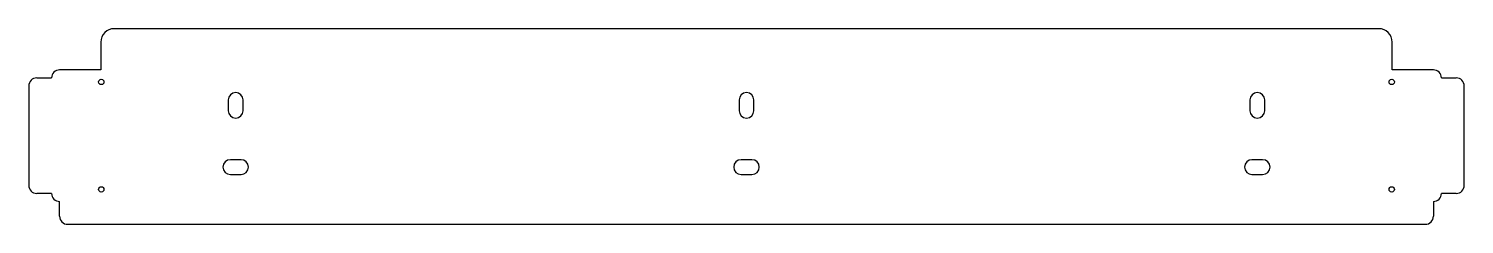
# Model space of a CAD drawing. Header units: millimetres. Extents: x 0 to 534, y 0 to 73.
import ezdxf

# ---------------------------------------------------------------- set-up
doc = ezdxf.new("R2010")
doc.units = ezdxf.units.MM

msp = doc.modelspace()

# ---------------------------------------------------------------- linework, layer by layer
at = {"color": 7, "linetype": 'Continuous', "lineweight": 25}
for p, q in [((502.2, 72.84), (31.8, 72.84)), ((26.8, 67.84), (26.8, 57.5)), ((507.2, 57.5), (507.2, 67.84)), ((3, 54.5), (8.5, 54.5)), ((26.8, 57.5), (11.5, 57.5)), ((522.5, 57.5), (507.2, 57.5)), ((525.5, 54.5), (531, 54.5)), ((0, 51.5), (0, 14.5)), ((534, 14.5), (534, 51.5)), ((74.25, 46.3), (74.25, 42.3)), ((79.75, 42.3), (79.75, 46.3)), ((264.25, 46.3), (264.25, 42.3)), ((269.75, 42.3), (269.75, 46.3)), ((454.25, 46.3), (454.25, 42.3)), ((459.75, 42.3), (459.75, 46.3)), ((79, 24.05), (75, 24.05)), ((269, 24.05), (265, 24.05)), ((459, 24.05), (455, 24.05)), ((75, 18.55), (79, 18.55)), ((265, 18.55), (269, 18.55)), ((455, 18.55), (459, 18.55)), ((8.5, 11.5), (3, 11.5)), ((531, 11.5), (525.5, 11.5)), ((11.5, 3), (11.5, 8.5)), ((522.5, 8.5), (522.5, 3)), ((14.5, 0), (519.5, 0))]:
    msp.add_line(p, q, dxfattribs=at)
for centre in [(27, 53), (507, 53), (27, 13), (507, 13)]:
    msp.add_circle(centre, 1, dxfattribs=at)
for centre, radius, start, end in [((31.8, 67.84), 5, 90, 180), ((502.2, 67.84), 5, 0, 90), ((3, 51.5), 3, 90, 180), ((11.5, 54.5), 3, 90, 180), ((522.5, 54.5), 3, 0, 90), ((531, 51.5), 3, 0, 90), ((77, 46.3), 2.75, 0, 180), ((267, 46.3), 2.75, 0, 180), ((457, 46.3), 2.75, 0, 180), ((77, 42.3), 2.75, 180, 0), ((267, 42.3), 2.75, 180, 0), ((457, 42.3), 2.75, 180, 0), ((75, 21.3), 2.75, 90, 270), ((79, 21.3), 2.75, 270, 90), ((265, 21.3), 2.75, 90, 270), ((269, 21.3), 2.75, 270, 90), ((455, 21.3), 2.75, 90, 270), ((459, 21.3), 2.75, 270, 90), ((3, 14.5), 3, 180, 270), ((11.5, 11.5), 3, 180, 270), ((522.5, 11.5), 3, 270, 0), ((531, 14.5), 3, 270, 0), ((14.5, 3), 3, 180, 270), ((519.5, 3), 3, 270, 0)]:
    msp.add_arc(centre, radius, start, end, dxfattribs=at)

doc.saveas('drawing.dxf')
